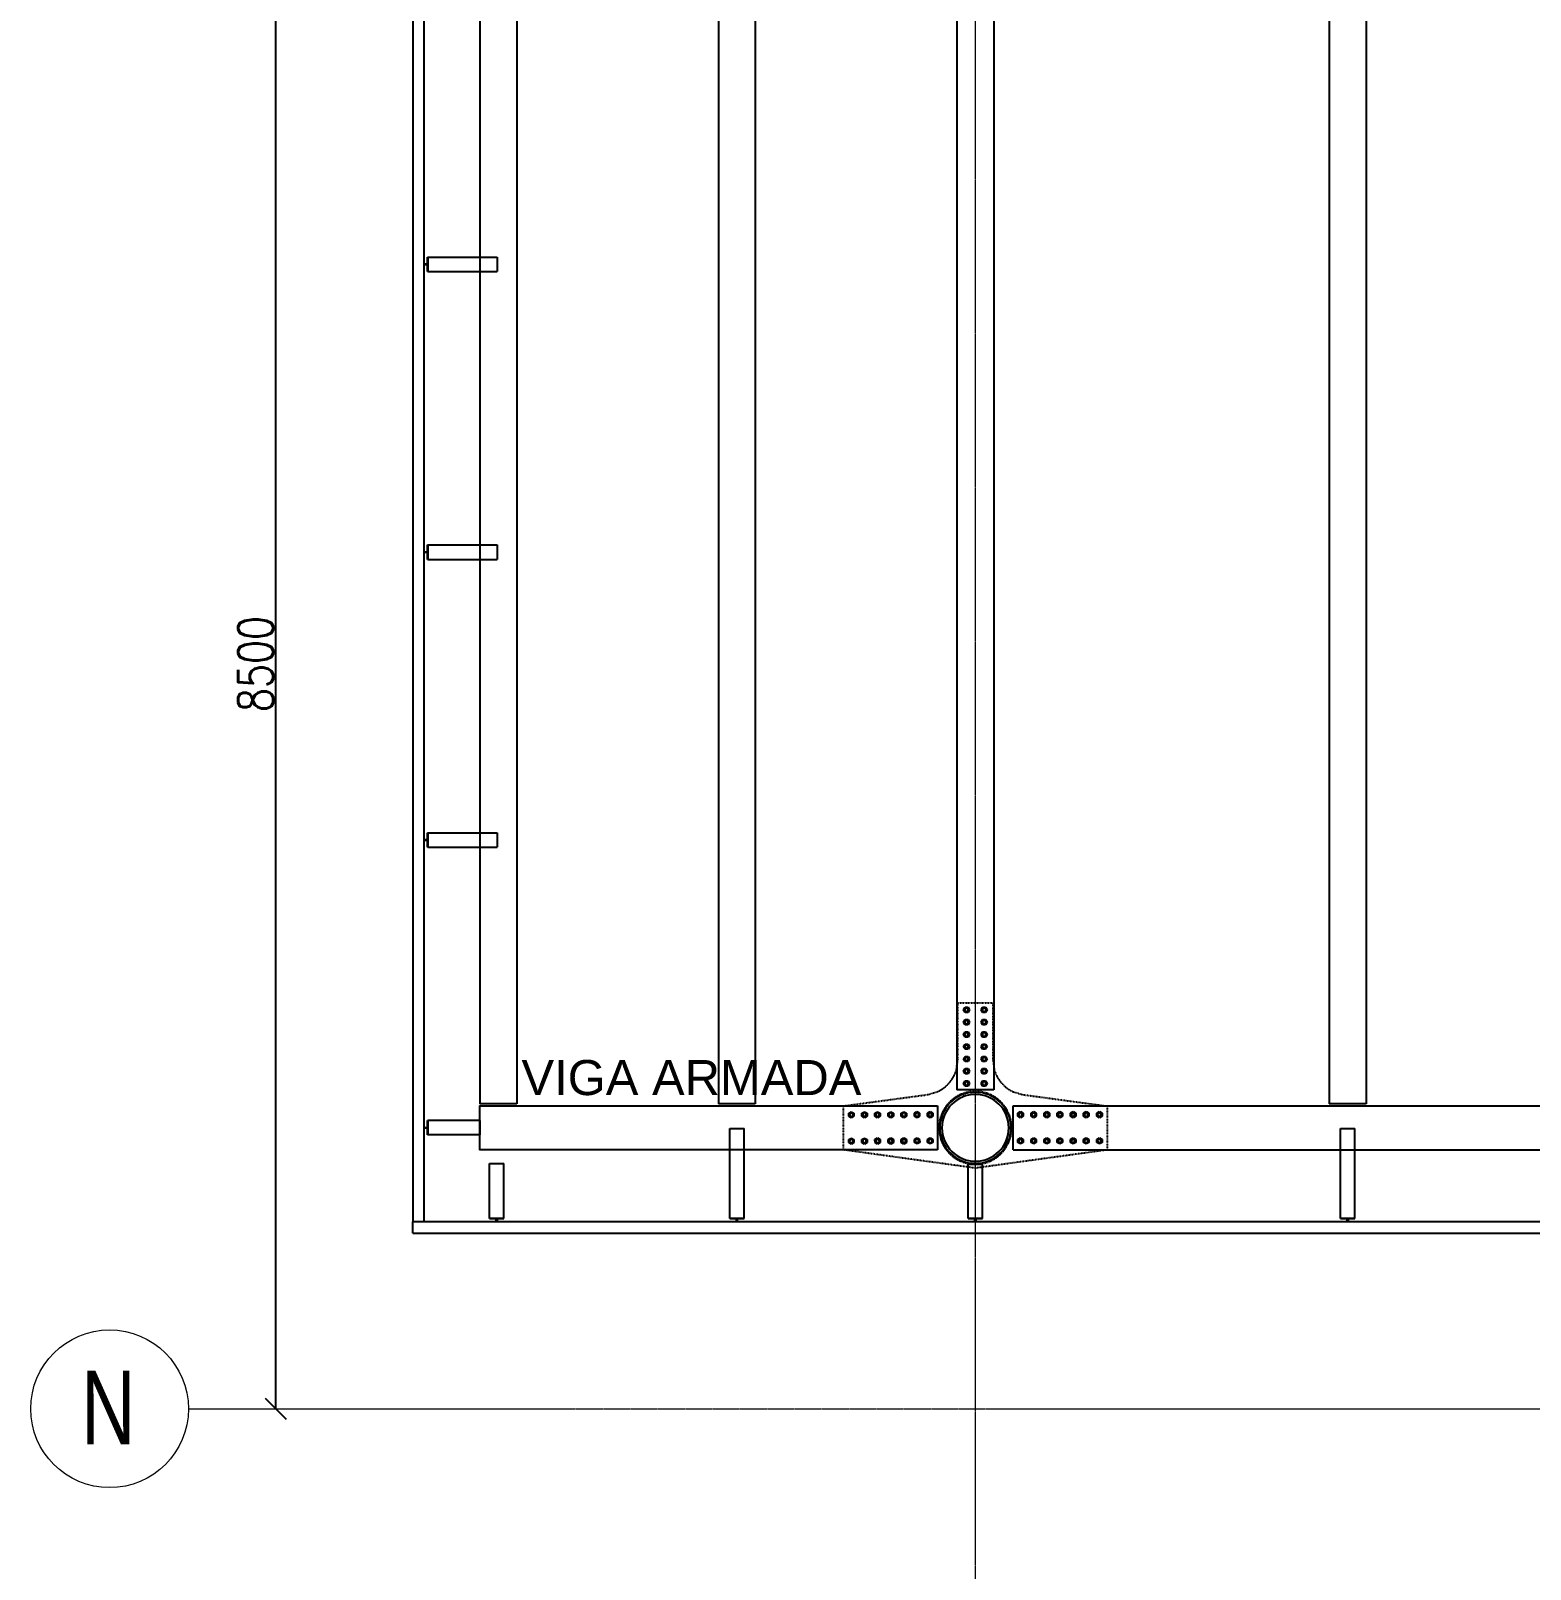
# Model space of a CAD drawing. Header units: millimetres. Extents: x -999 to 93225, y -17477 to 29086.
# Drawn here: x -999 to 7560, y -766 to 8013 of the extents above; entities that cross this region are included whole.
import ezdxf
from ezdxf.enums import TextEntityAlignment as Align

# ---------------------------------------------------------------- set-up
doc = ezdxf.new("R2010")
doc.units = ezdxf.units.MM
doc.header["$LTSCALE"] = 0.4
doc.linetypes.add('DXK_LINE_DOT2', pattern=[3.9198, 1.9599, -1.9599])
doc.linetypes.add('Grid Line', pattern=[3.33375, 1.905, -0.47625, 0.47625, -0.47625])
doc.layers.get('0').update_dxf_attribs({"color": 255})
for name, color, linetype, lineweight in [('0-3', 250, 'Continuous', 5), ('E_COLUMNAS-1', 1, 'Continuous', 25), ('E_COLUMNAS-3', 1, 'Continuous', 35), ('E_EJES', 8, 'Continuous', 9), ('E_EJES-1', 8, 'Grid Line', 9), ('E_TEXTO', 3, 'Continuous', 9), ('E_VIGAS-1', 254, 'Continuous', 25), ('E_VIGAS-2', 8, 'Continuous', 25), ('S-COLS-HDLN-1', 52, 'Continuous', 9)]:
    doc.layers.add(name, color=color, linetype=linetype, lineweight=lineweight)
doc.layers.add('COTAS', color=8, linetype='Continuous')
doc.styles.add('CNI_COTAS', font='romans.shx', dxfattribs={"width": 0.8})
doc.styles.add('Swis721 LtCn BT', font='swisscl.ttf', dxfattribs={"height": 0.42})
doc.styles.add('VERDANA', font='arial.ttf')
doc.dimstyles.new('1.5', dxfattribs={"dimscale": 0, "dimtxt": 200, "dimasz": 120, "dimexe": 4, "dimexo": 4, "dimgap": 15, "dimtad": 1, "dimdec": 0, "dimzin": 4, "dimdsep": 46, "dimtxsty": 'CNI_COTAS', "dimblk": 'OBLIQUE', "dimcen": -0.09, "dimclrd": 256, "dimclrt": 3, "dimadec": 0, "dimazin": 0, "dimtfac": 1, "dimtdec": 0, "dimtmove": 2, "dimatfit": 0, "dimldrblk": 'OBLIQUE', "dimfxl": 0.05, "dimtolj": 1, "dimtzin": 0, "dimarcsym": 0})

# ---------------------------------------------------------------- blocks, each defined once
blk = doc.blocks.new('EST_SFM_VIGA-METALICA-SECCION-C - EST_SFM_VIGA-METALICA-UPN160-1510769-_10_00m_N_E_-NIVEL-3 DOC')
at = {"layer": 'E_VIGAS-1'}
for p, q in [((11.677, 0.0471), (-11.6899, 0.0471)), ((11.677, 0.0471), (11.677, -0.0179)), ((-11.6899, -0.0179), (11.677, -0.0179))]:
    blk.add_line(p, q, dxfattribs=at)
blk = doc.blocks.new('EST_SFM_VIGA-METALICA-SECCION-C - EST_SFM_VIGA-METALICA-UPN160-1509776-_10_00m_N_E_-NIVEL-3 DOC')
at = {"layer": 'E_VIGAS-1'}
for p, q in [((-44.8313, -0.0179), (-44.8313, 0.0471)), ((44.8215, 0.0471), (-44.8313, 0.0471)), ((-44.8313, -0.0179), (44.8215, -0.0179))]:
    blk.add_line(p, q, dxfattribs=at)
blk = doc.blocks.new('DCTIB_CNI_EST_MOD-1A-FAC_0001_rvt-2-_10_00m_N_E_-NIVEL-3 DOC')
at = {"layer": 'E_VIGAS-1'}
for p, q in [((-85.7892, 147.2062), (-85.7892, 147.234)), ((-85.7892, 147.234), (-85.7883, 147.234)), ((-85.7883, 147.152), (-85.7883, 147.234)), ((-85.7883, 147.234), (-85.3907, 147.234)), ((-85.7883, 147.234), (-85.7883, 147.152)), ((-85.3907, 147.234), (-85.3907, 147.152)), ((-85.8082, 147.1955), (-85.7942, 147.1955)), ((-85.7942, 147.1905), (-85.8082, 147.1905)), ((-85.7942, 147.1955), (-85.789, 147.1955)), ((-85.789, 147.1905), (-85.7942, 147.1905)), ((-85.7892, 147.152), (-85.7892, 147.1798)), ((-85.7883, 147.152), (-85.7892, 147.152)), ((-85.7883, 147.152), (-85.3907, 147.152)), ((-85.7892, 145.5638), (-85.7892, 145.5916)), ((-85.7892, 145.5916), (-85.7883, 145.5916)), ((-85.7883, 145.5096), (-85.7883, 145.5916)), ((-85.7883, 145.5916), (-85.3907, 145.5916)), ((-85.7883, 145.5916), (-85.7883, 145.5096)), ((-85.3907, 145.5916), (-85.3907, 145.5096)), ((-85.8082, 145.5531), (-85.7942, 145.5531)), ((-85.7942, 145.5481), (-85.8082, 145.5481)), ((-85.7942, 145.5531), (-85.789, 145.5531)), ((-85.789, 145.5481), (-85.7942, 145.5481)), ((-85.7892, 145.5096), (-85.7892, 145.5374)), ((-85.7883, 145.5096), (-85.7892, 145.5096)), ((-85.7883, 145.5096), (-85.3907, 145.5096)), ((-85.8082, 143.9106), (-85.7942, 143.9106)), ((-85.7942, 143.9056), (-85.8082, 143.9056)), ((-85.7942, 143.9106), (-85.789, 143.9106)), ((-85.789, 143.9056), (-85.7942, 143.9056)), ((-85.7892, 143.9213), (-85.7892, 143.9491)), ((-85.7892, 143.9491), (-85.7883, 143.9491)), ((-85.7892, 143.8671), (-85.7892, 143.8949)), ((-85.7883, 143.8671), (-85.7883, 143.9491)), ((-85.7883, 143.9491), (-85.3907, 143.9491)), ((-85.7883, 143.9491), (-85.7883, 143.8671)), ((-85.3907, 143.9491), (-85.3907, 143.8671)), ((-85.7883, 143.8671), (-85.7892, 143.8671)), ((-85.7883, 143.8671), (-85.3907, 143.8671)), ((-85.8082, 142.2682), (-85.7942, 142.2682)), ((-85.7942, 142.2632), (-85.8082, 142.2632)), ((-85.7942, 142.2682), (-85.789, 142.2682)), ((-85.789, 142.2632), (-85.7942, 142.2632)), ((-85.7892, 142.3067), (-85.7883, 142.3067)), ((-85.7892, 142.2789), (-85.7892, 142.3067)), ((-85.7892, 142.2247), (-85.7892, 142.2525)), ((-85.7883, 142.2247), (-85.7892, 142.2247)), ((-85.7883, 142.2247), (-85.7883, 142.3067)), ((-85.7883, 142.3067), (-85.7883, 142.2247)), ((-85.4906, 142.3067), (-85.7883, 142.3067)), ((-85.4906, 142.2247), (-85.7883, 142.2247)), ((-85.4906, 142.3067), (-85.4906, 142.2247)), ((-84.0644, 142.2608), (-83.9824, 142.2608)), ((-84.0644, 141.7491), (-84.0644, 142.2608)), ((-83.9824, 141.7491), (-83.9824, 142.2608)), ((-80.5779, 142.2608), (-80.4959, 142.2608)), ((-80.5779, 141.7491), (-80.5779, 142.2608)), ((-80.4959, 141.7491), (-80.4959, 142.2608)), ((-85.4349, 142.0626), (-85.3529, 142.0626)), ((-85.4349, 141.7491), (-85.4349, 142.0626)), ((-85.3529, 141.7491), (-85.3529, 142.0626)), ((-82.7029, 142.0584), (-82.6209, 142.0584)), ((-82.7029, 141.7491), (-82.7029, 142.0584)), ((-82.6209, 141.7491), (-82.6209, 142.0584)), ((-85.3529, 141.7491), (-85.4349, 141.7491)), ((-85.4349, 141.7482), (-85.4349, 141.7491)), ((-85.4349, 141.7491), (-85.3529, 141.7491)), ((-85.4071, 141.7482), (-85.4349, 141.7482)), ((-85.3964, 141.7432), (-85.3964, 141.7484)), ((-85.3964, 141.7292), (-85.3964, 141.7432)), ((-85.3914, 141.7483), (-85.3914, 141.7432)), ((-85.3914, 141.7432), (-85.3914, 141.7292)), ((-85.3529, 141.7482), (-85.3807, 141.7482)), ((-85.3529, 141.7491), (-85.3529, 141.7482)), ((-83.9824, 141.7491), (-84.0644, 141.7491)), ((-84.0644, 141.7482), (-84.0644, 141.7491)), ((-84.0644, 141.7491), (-83.9824, 141.7491)), ((-84.0366, 141.7482), (-84.0644, 141.7482)), ((-84.0259, 141.7432), (-84.0259, 141.7484)), ((-84.0259, 141.7292), (-84.0259, 141.7432)), ((-84.0209, 141.7483), (-84.0209, 141.7432)), ((-84.0209, 141.7432), (-84.0209, 141.7292)), ((-83.9824, 141.7482), (-84.0102, 141.7482)), ((-83.9824, 141.7491), (-83.9824, 141.7482)), ((-82.6209, 141.7491), (-82.7029, 141.7491)), ((-82.7029, 141.7482), (-82.7029, 141.7491)), ((-82.7029, 141.7491), (-82.6209, 141.7491)), ((-82.6751, 141.7482), (-82.7029, 141.7482)), ((-82.6644, 141.7432), (-82.6644, 141.7484)), ((-82.6644, 141.7292), (-82.6644, 141.7432)), ((-82.6594, 141.7483), (-82.6594, 141.7432)), ((-82.6594, 141.7432), (-82.6594, 141.7292)), ((-82.6209, 141.7482), (-82.6487, 141.7482)), ((-82.6209, 141.7491), (-82.6209, 141.7482)), ((-80.4959, 141.7491), (-80.5779, 141.7491)), ((-80.5779, 141.7482), (-80.5779, 141.7491)), ((-80.5779, 141.7491), (-80.4959, 141.7491)), ((-80.5501, 141.7482), (-80.5779, 141.7482)), ((-80.5394, 141.7432), (-80.5394, 141.7484)), ((-80.5394, 141.7292), (-80.5394, 141.7432)), ((-80.5344, 141.7483), (-80.5344, 141.7432)), ((-80.5344, 141.7432), (-80.5344, 141.7292)), ((-80.4959, 141.7482), (-80.5237, 141.7482)), ((-80.4959, 141.7491), (-80.4959, 141.7482))]:
    blk.add_line(p, q, dxfattribs=at)
for points, knots in [([(-85.7892, 147.2062), (-85.7892, 147.2053), (-85.7892, 147.2036), (-85.7895, 147.2012), (-85.7899, 147.1991), (-85.7907, 147.1972), (-85.7921, 147.1958), (-85.7935, 147.1955), (-85.7942, 147.1955)], [0, 0, 0, 0, 0.142857, 0.285714, 0.428571, 0.571429, 0.785714, 1, 1, 1, 1]), ([(-85.7942, 147.1955), (-85.7932, 147.1955), (-85.7919, 147.1959), (-85.7906, 147.1975), (-85.79, 147.199), (-85.7896, 147.2004), (-85.7895, 147.2016), (-85.7892, 147.2033), (-85.7892, 147.2049), (-85.7892, 147.2062)], [0, 0, 0, 0, 0.285714, 0.428571, 0.571429, 0.678571, 0.732143, 0.785714, 1, 1, 1, 1]), ([(-85.7892, 147.1798), (-85.7892, 147.1806), (-85.7892, 147.1823), (-85.7895, 147.1847), (-85.7899, 147.1868), (-85.7907, 147.1888), (-85.7921, 147.1902), (-85.7935, 147.1905), (-85.7942, 147.1905)], [0, 0, 0, 0, 0.142857, 0.285714, 0.428571, 0.571429, 0.785714, 1, 1, 1, 1]), ([(-85.7942, 147.1905), (-85.7932, 147.1905), (-85.7919, 147.1901), (-85.7906, 147.1885), (-85.79, 147.187), (-85.7896, 147.1855), (-85.7895, 147.1844), (-85.7892, 147.1827), (-85.7892, 147.1811), (-85.7892, 147.1798)], [0, 0, 0, 0, 0.285714, 0.428571, 0.571429, 0.678571, 0.732143, 0.785714, 1, 1, 1, 1]), ([(-85.7942, 145.5531), (-85.7932, 145.5531), (-85.7919, 145.5535), (-85.7906, 145.555), (-85.79, 145.5566), (-85.7896, 145.558), (-85.7895, 145.5591), (-85.7892, 145.5609), (-85.7892, 145.5625), (-85.7892, 145.5638)], [0, 0, 0, 0, 0.285714, 0.428571, 0.571429, 0.678571, 0.732143, 0.785714, 1, 1, 1, 1]), ([(-85.7892, 145.5634), (-85.7892, 145.5627), (-85.7892, 145.5611), (-85.7895, 145.5588), (-85.7899, 145.5567), (-85.7907, 145.5548), (-85.7921, 145.5534), (-85.7935, 145.5531), (-85.7942, 145.5531)], [0.0205756, 0.0205756, 0.0205756, 0.0205756, 0.1428571, 0.2857143, 0.4285714, 0.5714286, 0.7857143, 1, 1, 1, 1]), ([(-85.7892, 145.5374), (-85.7892, 145.5382), (-85.7892, 145.5399), (-85.7895, 145.5423), (-85.7899, 145.5444), (-85.7907, 145.5464), (-85.7921, 145.5478), (-85.7935, 145.5481), (-85.7942, 145.5481)], [0, 0, 0, 0, 0.142857, 0.285714, 0.428571, 0.571429, 0.785714, 1, 1, 1, 1]), ([(-85.7942, 145.5481), (-85.7932, 145.5481), (-85.7919, 145.5477), (-85.7906, 145.5461), (-85.79, 145.5446), (-85.7896, 145.5431), (-85.7895, 145.542), (-85.7892, 145.5402), (-85.7892, 145.5386), (-85.7892, 145.5374)], [0, 0, 0, 0, 0.285714, 0.428571, 0.571429, 0.678571, 0.732143, 0.785714, 1, 1, 1, 1]), ([(-85.7892, 143.9213), (-85.7892, 143.9205), (-85.7892, 143.9188), (-85.7895, 143.9164), (-85.7899, 143.9143), (-85.7907, 143.9123), (-85.7921, 143.9109), (-85.7935, 143.9106), (-85.7942, 143.9106)], [0, 0, 0, 0, 0.142857, 0.285714, 0.428571, 0.571429, 0.785714, 1, 1, 1, 1]), ([(-85.7942, 143.9106), (-85.7932, 143.9106), (-85.7919, 143.911), (-85.7906, 143.9126), (-85.79, 143.9141), (-85.7896, 143.9156), (-85.7895, 143.9167), (-85.7892, 143.9185), (-85.7892, 143.9201), (-85.7892, 143.9213)], [0, 0, 0, 0, 0.285714, 0.428571, 0.571429, 0.678571, 0.732143, 0.785714, 1, 1, 1, 1]), ([(-85.7892, 143.8949), (-85.7892, 143.8958), (-85.7892, 143.8975), (-85.7895, 143.8999), (-85.7899, 143.902), (-85.7907, 143.9039), (-85.7921, 143.9053), (-85.7935, 143.9056), (-85.7942, 143.9056)], [0, 0, 0, 0, 0.142857, 0.285714, 0.428571, 0.571429, 0.785714, 1, 1, 1, 1]), ([(-85.7942, 143.9056), (-85.7932, 143.9056), (-85.7919, 143.9052), (-85.7906, 143.9037), (-85.79, 143.9021), (-85.7896, 143.9007), (-85.7895, 143.8996), (-85.7892, 143.8978), (-85.7892, 143.8962), (-85.7892, 143.8949)], [0, 0, 0, 0, 0.285714, 0.428571, 0.571429, 0.678571, 0.732143, 0.785714, 1, 1, 1, 1]), ([(-85.7942, 142.2682), (-85.7932, 142.2682), (-85.7919, 142.2686), (-85.7906, 142.2702), (-85.79, 142.2717), (-85.7896, 142.2732), (-85.7895, 142.2743), (-85.7892, 142.276), (-85.7892, 142.2776), (-85.7892, 142.2789)], [0, 0, 0, 0, 0.285714, 0.428571, 0.571429, 0.678571, 0.732143, 0.785714, 1, 1, 1, 1]), ([(-85.7892, 142.2789), (-85.7892, 142.2781), (-85.7892, 142.2764), (-85.7895, 142.274), (-85.7899, 142.2719), (-85.7907, 142.2699), (-85.7921, 142.2685), (-85.7935, 142.2682), (-85.7942, 142.2682)], [0, 0, 0, 0, 0.142857, 0.285714, 0.428571, 0.571429, 0.785714, 1, 1, 1, 1]), ([(-85.7942, 142.2632), (-85.7932, 142.2632), (-85.7919, 142.2628), (-85.7906, 142.2612), (-85.79, 142.2597), (-85.7896, 142.2583), (-85.7895, 142.2571), (-85.7892, 142.2554), (-85.7892, 142.2538), (-85.7892, 142.2525)], [0, 0, 0, 0, 0.285714, 0.428571, 0.571429, 0.678571, 0.732143, 0.785714, 1, 1, 1, 1]), ([(-85.7892, 142.2525), (-85.7892, 142.2534), (-85.7892, 142.2551), (-85.7895, 142.2575), (-85.7899, 142.2596), (-85.7907, 142.2615), (-85.7921, 142.2629), (-85.7935, 142.2632), (-85.7942, 142.2632)], [0, 0, 0, 0, 0.142857, 0.285714, 0.428571, 0.571429, 0.785714, 1, 1, 1, 1]), ([(-85.4071, 141.7482), (-85.4063, 141.7482), (-85.4046, 141.7481), (-85.4022, 141.7479), (-85.4001, 141.7475), (-85.3981, 141.7467), (-85.3967, 141.7453), (-85.3964, 141.7439), (-85.3964, 141.7432)], [0, 0, 0, 0, 0.142857, 0.285714, 0.428571, 0.571429, 0.785714, 1, 1, 1, 1]), ([(-85.3964, 141.7432), (-85.3964, 141.7442), (-85.3968, 141.7455), (-85.3984, 141.7468), (-85.3999, 141.7474), (-85.4014, 141.7477), (-85.4025, 141.7479), (-85.4042, 141.7481), (-85.4058, 141.7482), (-85.4071, 141.7482)], [0, 0, 0, 0, 0.285714, 0.428571, 0.571429, 0.678571, 0.732143, 0.785714, 1, 1, 1, 1]), ([(-85.3807, 141.7482), (-85.3816, 141.7482), (-85.3833, 141.7481), (-85.3857, 141.7479), (-85.3878, 141.7475), (-85.3897, 141.7467), (-85.3911, 141.7453), (-85.3914, 141.7439), (-85.3914, 141.7432)], [0, 0, 0, 0, 0.142857, 0.285714, 0.428571, 0.571429, 0.785714, 1, 1, 1, 1]), ([(-85.3914, 141.7432), (-85.3914, 141.7442), (-85.391, 141.7455), (-85.3894, 141.7468), (-85.3879, 141.7474), (-85.3865, 141.7477), (-85.3853, 141.7479), (-85.3836, 141.7481), (-85.382, 141.7482), (-85.3807, 141.7482)], [0, 0, 0, 0, 0.285714, 0.428571, 0.571429, 0.678571, 0.732143, 0.785714, 1, 1, 1, 1]), ([(-84.0366, 141.7482), (-84.0358, 141.7482), (-84.0341, 141.7481), (-84.0317, 141.7479), (-84.0296, 141.7475), (-84.0276, 141.7467), (-84.0262, 141.7453), (-84.0259, 141.7439), (-84.0259, 141.7432)], [0, 0, 0, 0, 0.142857, 0.285714, 0.428571, 0.571429, 0.785714, 1, 1, 1, 1]), ([(-84.0259, 141.7432), (-84.0259, 141.7442), (-84.0263, 141.7455), (-84.0279, 141.7468), (-84.0294, 141.7474), (-84.0309, 141.7477), (-84.032, 141.7479), (-84.0337, 141.7481), (-84.0353, 141.7482), (-84.0366, 141.7482)], [0, 0, 0, 0, 0.285714, 0.428571, 0.571429, 0.678571, 0.732143, 0.785714, 1, 1, 1, 1]), ([(-84.0102, 141.7482), (-84.0111, 141.7482), (-84.0128, 141.7481), (-84.0152, 141.7479), (-84.0173, 141.7475), (-84.0192, 141.7467), (-84.0206, 141.7453), (-84.0209, 141.7439), (-84.0209, 141.7432)], [0, 0, 0, 0, 0.142857, 0.285714, 0.428571, 0.571429, 0.785714, 1, 1, 1, 1]), ([(-84.0209, 141.7432), (-84.0209, 141.7442), (-84.0205, 141.7455), (-84.0189, 141.7468), (-84.0174, 141.7474), (-84.016, 141.7477), (-84.0148, 141.7479), (-84.0131, 141.7481), (-84.0115, 141.7482), (-84.0102, 141.7482)], [0, 0, 0, 0, 0.285714, 0.428571, 0.571429, 0.678571, 0.732143, 0.785714, 1, 1, 1, 1]), ([(-82.6751, 141.7482), (-82.6742, 141.7482), (-82.6725, 141.7481), (-82.6701, 141.7479), (-82.668, 141.7475), (-82.6661, 141.7467), (-82.6647, 141.7453), (-82.6644, 141.7439), (-82.6644, 141.7432)], [0, 0, 0, 0, 0.142857, 0.285714, 0.428571, 0.571429, 0.785714, 1, 1, 1, 1]), ([(-82.6644, 141.7432), (-82.6644, 141.7442), (-82.6648, 141.7455), (-82.6663, 141.7468), (-82.6679, 141.7474), (-82.6693, 141.7477), (-82.6704, 141.7479), (-82.6722, 141.7481), (-82.6738, 141.7482), (-82.6751, 141.7482)], [0, 0, 0, 0, 0.285714, 0.428571, 0.571429, 0.678571, 0.732143, 0.785714, 1, 1, 1, 1]), ([(-82.6487, 141.7482), (-82.6495, 141.7482), (-82.6512, 141.7481), (-82.6536, 141.7479), (-82.6557, 141.7475), (-82.6577, 141.7467), (-82.6591, 141.7453), (-82.6594, 141.7439), (-82.6594, 141.7432)], [0, 0, 0, 0, 0.142857, 0.285714, 0.428571, 0.571429, 0.785714, 1, 1, 1, 1]), ([(-82.6594, 141.7432), (-82.6594, 141.7442), (-82.659, 141.7455), (-82.6574, 141.7468), (-82.6559, 141.7474), (-82.6544, 141.7477), (-82.6533, 141.7479), (-82.6515, 141.7481), (-82.6499, 141.7482), (-82.6487, 141.7482)], [0, 0, 0, 0, 0.285714, 0.428571, 0.571429, 0.678571, 0.732143, 0.785714, 1, 1, 1, 1]), ([(-80.5501, 141.7482), (-80.5492, 141.7482), (-80.5475, 141.7481), (-80.5451, 141.7479), (-80.543, 141.7475), (-80.5411, 141.7467), (-80.5397, 141.7453), (-80.5394, 141.7439), (-80.5394, 141.7432)], [0, 0, 0, 0, 0.142857, 0.285714, 0.428571, 0.571429, 0.785714, 1, 1, 1, 1]), ([(-80.5394, 141.7432), (-80.5394, 141.7442), (-80.5398, 141.7455), (-80.5413, 141.7468), (-80.5429, 141.7474), (-80.5443, 141.7477), (-80.5454, 141.7479), (-80.5472, 141.7481), (-80.5488, 141.7482), (-80.5501, 141.7482)], [0, 0, 0, 0, 0.285714, 0.428571, 0.571429, 0.678571, 0.732143, 0.785714, 1, 1, 1, 1]), ([(-80.5237, 141.7482), (-80.5245, 141.7482), (-80.5262, 141.7481), (-80.5286, 141.7479), (-80.5307, 141.7475), (-80.5327, 141.7467), (-80.5341, 141.7453), (-80.5344, 141.7439), (-80.5344, 141.7432)], [0, 0, 0, 0, 0.142857, 0.285714, 0.428571, 0.571429, 0.785714, 1, 1, 1, 1]), ([(-80.5344, 141.7432), (-80.5344, 141.7442), (-80.534, 141.7455), (-80.5324, 141.7468), (-80.5309, 141.7474), (-80.5294, 141.7477), (-80.5283, 141.7479), (-80.5265, 141.7481), (-80.5249, 141.7482), (-80.5237, 141.7482)], [0, 0, 0, 0, 0.285714, 0.428571, 0.571429, 0.678571, 0.732143, 0.785714, 1, 1, 1, 1])]:
    blk.add_open_spline(points, degree=3, knots=knots, dxfattribs=at)
at = {"layer": 'E_VIGAS-1', "rotation": 269.9999999999999}
blk.add_blockref('EST_SFM_VIGA-METALICA-SECCION-C - EST_SFM_VIGA-METALICA-UPN160-1510769-_10_00m_N_E_-NIVEL-3 DOC', (-85.8554, 153.4061), dxfattribs=at)
at = {"layer": 'E_VIGAS-1'}
blk.add_blockref('EST_SFM_VIGA-METALICA-SECCION-C - EST_SFM_VIGA-METALICA-UPN160-1509776-_10_00m_N_E_-NIVEL-3 DOC', (-41.042, 141.682), dxfattribs=at)
blk = doc.blocks.new('EST_SFM_VIGA-METALICA-SECCION-H - EST_SFM_VIGA-METALICA_ARMADA250x830x25x10-2649218-_10_00m_N_E_-NIVEL-3 DOC')
at = {"layer": 'E_VIGAS-2'}
for p, q in [((-4.0341, -0.125), (-4.0341, 0.125)), ((-4.0341, 0.125), (4.0341, 0.125)), ((4.0341, 0.125), (4.0341, -0.125)), ((-4.0341, -0.125), (4.0341, -0.125))]:
    blk.add_line(p, q, dxfattribs=at)
blk = doc.blocks.new('EST_SCM_COLUMNA-METALICA-SECCION-CIRCULAR - EST_SCM_COLUMNA-TUBULAR-CIRCULAR_PTEØ_16__e_12_7mm-V50-_10_00m_N_E_-NIVEL-3 DOC')
at = {"layer": 'S-COLS-HDLN-1'}
h = blk.add_hatch(dxfattribs=at)
h.set_pattern_fill('FP_20', color=256, style=0, pattern_type=2)
h.set_pattern_definition([(45, (-142.266, -82.662), (-0.15909903, 0.15909903), [])])
h.paths.add_polyline_path([(-0.2032, 0), (-0.1973, -0.0486), (-0.1799, -0.0944), (-0.1521, -0.1347), (-0.1154, -0.1672), (-0.0721, -0.19), (-0.02, -0.2017), (0.0245, -0.2017), (0.0721, -0.19), (0.1154, -0.1672), (0.1521, -0.1347), (0.1822, -0.0885), (0.1977, -0.0456), (0.2025, 0.0061), (0.1973, 0.0486), (0.1799, 0.0944), (0.1521, 0.1347), (0.1154, 0.1672), (0.0676, 0.1911), (0.02, 0.2017), (-0.0245, 0.2017), (-0.0721, 0.19), (-0.1154, 0.1672), (-0.1521, 0.1347), (-0.1822, 0.0885), (-0.1977, 0.0456), (-0.2032, 0.0002)])
h.paths.add_polyline_path([(-0.1905, 0), (-0.1838, 0.0486), (-0.1646, 0.0944), (-0.1426, 0.1263), (-0.1082, 0.1568), (-0.0676, 0.1781), (-0.02, 0.1891), (0.0245, 0.1887), (0.0721, 0.1758), (0.1082, 0.1568), (0.1426, 0.1263), (0.1687, 0.0885), (0.185, 0.0456), (0.1898, -0.0061), (0.185, -0.0456), (0.1687, -0.0885), (0.1426, -0.1263), (0.1082, -0.1568), (0.0676, -0.1781), (0.02, -0.1891), (-0.0245, -0.1887), (-0.0676, -0.1781), (-0.1082, -0.1568), (-0.1434, -0.1252), (-0.1687, -0.0885), (-0.185, -0.0456)])
at = {"layer": 'E_COLUMNAS-1'}
for radius, start, end in [(0.2032, 360, 180), (0.1905, 0, 180), (0.2032, 180, 360), (0.1905, 180, 0)]:
    blk.add_arc((0, 0), radius, start, end, dxfattribs=at)
blk = doc.blocks.new('Grid - CNI_NOMBRE EJES-372759-_10_00m_N_E_-NIVEL-3 DOC')
at = {"layer": 'E_EJES'}
blk.add_circle((0, 0), 0.003, dxfattribs=at)
blk = doc.blocks.new('Bolt-72574620-3436 - 1471')
at = {"color": 253, "linetype": 'Continuous'}
for p, q in [((12656, 8456.1), (12664.7, 8471.1)), ((12664.7, 8441.1), (12656, 8456.1)), ((12664.7, 8471.1), (12682, 8471.1)), ((12682, 8441.1), (12664.7, 8441.1)), ((12682, 8471.1), (12690.7, 8456.1)), ((12690.7, 8456.1), (12682, 8441.1)), ((12756, 8456.1), (12764.7, 8471.1)), ((12764.7, 8441.1), (12756, 8456.1)), ((12764.7, 8471.1), (12782, 8471.1)), ((12782, 8441.1), (12764.7, 8441.1)), ((12782, 8471.1), (12790.7, 8456.1)), ((12790.7, 8456.1), (12782, 8441.1)), ((12656, 8386.1), (12664.7, 8401.1)), ((12664.7, 8371.1), (12656, 8386.1)), ((12664.7, 8401.1), (12682, 8401.1)), ((12682, 8371.1), (12664.7, 8371.1)), ((12682, 8401.1), (12690.7, 8386.1)), ((12690.7, 8386.1), (12682, 8371.1)), ((12756, 8386.1), (12764.7, 8401.1)), ((12764.7, 8371.1), (12756, 8386.1)), ((12764.7, 8401.1), (12782, 8401.1)), ((12782, 8371.1), (12764.7, 8371.1)), ((12782, 8401.1), (12790.7, 8386.1)), ((12790.7, 8386.1), (12782, 8371.1)), ((12656, 8316.1), (12664.7, 8331.1)), ((12664.7, 8301.1), (12656, 8316.1)), ((12656, 8246.1), (12664.7, 8261.1)), ((12664.7, 8331.1), (12682, 8331.1)), ((12682, 8301.1), (12664.7, 8301.1)), ((12664.7, 8261.1), (12682, 8261.1)), ((12682, 8331.1), (12690.7, 8316.1)), ((12690.7, 8316.1), (12682, 8301.1)), ((12682, 8261.1), (12690.7, 8246.1)), ((12756, 8316.1), (12764.7, 8331.1)), ((12764.7, 8301.1), (12756, 8316.1)), ((12756, 8246.1), (12764.7, 8261.1)), ((12764.7, 8331.1), (12782, 8331.1)), ((12782, 8301.1), (12764.7, 8301.1)), ((12764.7, 8261.1), (12782, 8261.1)), ((12782, 8331.1), (12790.7, 8316.1)), ((12790.7, 8316.1), (12782, 8301.1)), ((12782, 8261.1), (12790.7, 8246.1)), ((12664.7, 8231.1), (12656, 8246.1)), ((12656, 8176.1), (12664.7, 8191.1)), ((12664.7, 8161.1), (12656, 8176.1)), ((12682, 8231.1), (12664.7, 8231.1)), ((12664.7, 8191.1), (12682, 8191.1)), ((12690.7, 8246.1), (12682, 8231.1)), ((12682, 8191.1), (12690.7, 8176.1)), ((12690.7, 8176.1), (12682, 8161.1)), ((12764.7, 8231.1), (12756, 8246.1)), ((12756, 8176.1), (12764.7, 8191.1)), ((12764.7, 8161.1), (12756, 8176.1)), ((12782, 8231.1), (12764.7, 8231.1)), ((12764.7, 8191.1), (12782, 8191.1)), ((12790.7, 8246.1), (12782, 8231.1)), ((12782, 8191.1), (12790.7, 8176.1)), ((12790.7, 8176.1), (12782, 8161.1)), ((12656, 8106.1), (12664.7, 8121.1)), ((12664.7, 8091.1), (12656, 8106.1)), ((12682, 8161.1), (12664.7, 8161.1)), ((12664.7, 8121.1), (12682, 8121.1)), ((12682, 8091.1), (12664.7, 8091.1)), ((12682, 8121.1), (12690.7, 8106.1)), ((12690.7, 8106.1), (12682, 8091.1)), ((12756, 8106.1), (12764.7, 8121.1)), ((12764.7, 8091.1), (12756, 8106.1)), ((12782, 8161.1), (12764.7, 8161.1)), ((12764.7, 8121.1), (12782, 8121.1)), ((12782, 8091.1), (12764.7, 8091.1)), ((12782, 8121.1), (12790.7, 8106.1)), ((12790.7, 8106.1), (12782, 8091.1)), ((12656, 8036.1), (12664.7, 8051.1)), ((12664.7, 8021.1), (12656, 8036.1)), ((12664.7, 8051.1), (12682, 8051.1)), ((12682, 8021.1), (12664.7, 8021.1)), ((12682, 8051.1), (12690.7, 8036.1)), ((12690.7, 8036.1), (12682, 8021.1)), ((12756, 8036.1), (12764.7, 8051.1)), ((12764.7, 8021.1), (12756, 8036.1)), ((12764.7, 8051.1), (12782, 8051.1)), ((12782, 8021.1), (12764.7, 8021.1)), ((12782, 8051.1), (12790.7, 8036.1)), ((12790.7, 8036.1), (12782, 8021.1))]:
    blk.add_line(p, q, dxfattribs=at)
for centre, radius, start, end in [((12673.3, 8456.1), 11.5, 108, 288), ((12673.3, 8456.1), 10, 0, 180), ((12673.3, 8456.1), 10, 180, 0), ((12673.3, 8456.1), 11.5, 288, 108), ((12773.3, 8456.1), 11.5, 108, 288), ((12773.3, 8456.1), 10, 0, 180), ((12773.3, 8456.1), 10, 180, 0), ((12773.3, 8456.1), 11.5, 288, 108), ((12673.3, 8386.1), 11.5, 108, 288), ((12673.3, 8386.1), 10, 0, 180), ((12673.3, 8386.1), 10, 180, 0), ((12673.3, 8386.1), 11.5, 288, 108), ((12773.3, 8386.1), 11.5, 108, 288), ((12773.3, 8386.1), 10, 0, 180), ((12773.3, 8386.1), 10, 180, 0), ((12773.3, 8386.1), 11.5, 288, 108), ((12673.3, 8316.1), 11.5, 108, 288), ((12673.3, 8246.1), 11.5, 108, 288), ((12673.3, 8316.1), 10, 0, 180), ((12673.3, 8316.1), 10, 180, 0), ((12673.3, 8246.1), 10, 0, 180), ((12673.3, 8316.1), 11.5, 288, 108), ((12673.3, 8246.1), 11.5, 288, 108), ((12773.3, 8316.1), 11.5, 108, 288), ((12773.3, 8246.1), 11.5, 108, 288), ((12773.3, 8316.1), 10, 0, 180), ((12773.3, 8316.1), 10, 180, 0), ((12773.3, 8246.1), 10, 0, 180), ((12773.3, 8316.1), 11.5, 288, 108), ((12773.3, 8246.1), 11.5, 288, 108), ((12673.3, 8176.1), 11.5, 108, 288), ((12673.3, 8246.1), 10, 180, 0), ((12673.3, 8176.1), 10, 0, 180), ((12673.3, 8176.1), 10, 180, 0), ((12673.3, 8176.1), 11.5, 288, 108), ((12773.3, 8176.1), 11.5, 108, 288), ((12773.3, 8246.1), 10, 180, 0), ((12773.3, 8176.1), 10, 0, 180), ((12773.3, 8176.1), 10, 180, 0), ((12773.3, 8176.1), 11.5, 288, 108), ((12673.3, 8106.1), 11.5, 108, 288), ((12673.3, 8106.1), 10, 0, 180), ((12673.3, 8106.1), 10, 180, 0), ((12673.3, 8106.1), 11.5, 288, 108), ((12773.3, 8106.1), 11.5, 108, 288), ((12773.3, 8106.1), 10, 0, 180), ((12773.3, 8106.1), 10, 180, 0), ((12773.3, 8106.1), 11.5, 288, 108), ((12673.3, 8036.1), 11.5, 108, 288), ((12673.3, 8036.1), 10, 0, 180), ((12673.3, 8036.1), 10, 180, 0), ((12673.3, 8036.1), 11.5, 288, 108), ((12773.3, 8036.1), 11.5, 108, 288), ((12773.3, 8036.1), 10, 0, 180), ((12773.3, 8036.1), 10, 180, 0), ((12773.3, 8036.1), 11.5, 288, 108)]:
    blk.add_arc(centre, radius, start, end, dxfattribs=at)
blk = doc.blocks.new('Bolt-72574620-1848 - 1471')
at = {"color": 253, "linetype": 'Continuous'}
for p, q in [((12000.3, 7866.3), (12015.3, 7875)), ((12000.4, 7849), (12000.3, 7866.3)), ((12015.4, 7840.3), (12000.4, 7849)), ((12015.3, 7875), (12030.3, 7866.3)), ((12030.4, 7849), (12015.4, 7840.3)), ((12030.3, 7866.3), (12030.4, 7849)), ((12075.3, 7866.4), (12090.3, 7875.1)), ((12075.4, 7849.1), (12075.3, 7866.4)), ((12090.4, 7840.4), (12075.4, 7849.1)), ((12090.3, 7875.1), (12105.3, 7866.4)), ((12105.4, 7849.1), (12090.4, 7840.4)), ((12105.3, 7866.4), (12105.4, 7849.1)), ((12150.3, 7866.5), (12165.3, 7875.2)), ((12150.4, 7849.2), (12150.3, 7866.5)), ((12165.4, 7840.5), (12150.4, 7849.2)), ((12165.3, 7875.2), (12180.3, 7866.5)), ((12180.4, 7849.2), (12165.4, 7840.5)), ((12180.3, 7866.5), (12180.4, 7849.2)), ((12225.3, 7866.6), (12240.3, 7875.3)), ((12225.4, 7849.3), (12225.3, 7866.6)), ((12240.4, 7840.7), (12225.4, 7849.3)), ((12240.3, 7875.3), (12255.3, 7866.7)), ((12255.4, 7849.3), (12240.4, 7840.7)), ((12255.3, 7866.7), (12255.4, 7849.3)), ((12300.3, 7866.7), (12315.3, 7875.4)), ((12300.4, 7849.4), (12300.3, 7866.7)), ((12315.4, 7840.8), (12300.4, 7849.4)), ((12315.3, 7875.4), (12330.3, 7866.8)), ((12330.4, 7849.4), (12315.4, 7840.8)), ((12330.3, 7866.8), (12330.4, 7849.4)), ((12375.3, 7866.8), (12390.3, 7875.5)), ((12375.4, 7849.5), (12375.3, 7866.8)), ((12390.4, 7840.9), (12375.4, 7849.5)), ((12390.3, 7875.5), (12405.3, 7866.9)), ((12405.4, 7849.5), (12390.4, 7840.9)), ((12405.3, 7866.9), (12405.4, 7849.5)), ((12450.3, 7866.9), (12465.3, 7875.6)), ((12450.4, 7849.6), (12450.3, 7866.9)), ((12465.4, 7841), (12450.4, 7849.6)), ((12465.3, 7875.6), (12480.3, 7867)), ((12480.4, 7849.7), (12465.4, 7841)), ((12480.3, 7867), (12480.4, 7849.7)), ((12375.5, 7716.8), (12390.5, 7725.5)), ((12390.5, 7725.5), (12405.5, 7716.9)), ((12450.5, 7716.9), (12465.5, 7725.6)), ((12465.5, 7725.6), (12480.5, 7717)), ((12000.5, 7716.3), (12015.5, 7725)), ((12000.6, 7699), (12000.5, 7716.3)), ((12015.6, 7690.3), (12000.6, 7699)), ((12015.5, 7725), (12030.5, 7716.3)), ((12030.6, 7699), (12015.6, 7690.3)), ((12030.5, 7716.3), (12030.6, 7699)), ((12075.5, 7716.4), (12090.5, 7725.1)), ((12075.6, 7699.1), (12075.5, 7716.4)), ((12090.6, 7690.4), (12075.6, 7699.1)), ((12090.5, 7725.1), (12105.5, 7716.4)), ((12105.6, 7699.1), (12090.6, 7690.4)), ((12105.5, 7716.4), (12105.6, 7699.1)), ((12150.5, 7716.5), (12165.5, 7725.2)), ((12150.6, 7699.2), (12150.5, 7716.5)), ((12165.6, 7690.5), (12150.6, 7699.2)), ((12165.5, 7725.2), (12180.5, 7716.5)), ((12180.6, 7699.2), (12165.6, 7690.5)), ((12180.5, 7716.5), (12180.6, 7699.2)), ((12225.5, 7716.6), (12240.5, 7725.3)), ((12225.6, 7699.3), (12225.5, 7716.6)), ((12240.6, 7690.7), (12225.6, 7699.3)), ((12240.5, 7725.3), (12255.5, 7716.7)), ((12255.6, 7699.3), (12240.6, 7690.7)), ((12255.5, 7716.7), (12255.6, 7699.3)), ((12300.5, 7716.7), (12315.5, 7725.4)), ((12300.6, 7699.4), (12300.5, 7716.7)), ((12315.6, 7690.8), (12300.6, 7699.4)), ((12315.5, 7725.4), (12330.5, 7716.8)), ((12330.6, 7699.4), (12315.6, 7690.8)), ((12330.5, 7716.8), (12330.6, 7699.4)), ((12375.6, 7699.5), (12375.5, 7716.8)), ((12390.6, 7690.9), (12375.6, 7699.5)), ((12405.6, 7699.5), (12390.6, 7690.9)), ((12405.5, 7716.9), (12405.6, 7699.5)), ((12450.6, 7699.6), (12450.5, 7716.9)), ((12465.6, 7691), (12450.6, 7699.6)), ((12480.6, 7699.7), (12465.6, 7691)), ((12480.5, 7717), (12480.6, 7699.7))]:
    blk.add_line(p, q, dxfattribs=at)
for centre, radius, start, end in [((12015.3, 7857.6), 11.5, 18.08248, 198.08248), ((12015.3, 7857.6), 11.5, 198.08248, 18.08248), ((12015.3, 7857.6), 10, 90.08248, 270.08248), ((12015.3, 7857.6), 10, 270.08248, 90.08248), ((12090.3, 7857.8), 11.5, 18.08248, 198.08248), ((12090.3, 7857.8), 11.5, 198.08248, 18.08248), ((12090.3, 7857.8), 10, 90.08248, 270.08248), ((12090.3, 7857.8), 10, 270.08248, 90.08248), ((12165.3, 7857.9), 11.5, 18.08248, 198.08248), ((12165.3, 7857.9), 11.5, 198.08248, 18.08248), ((12165.3, 7857.9), 10, 90.08248, 270.08248), ((12165.3, 7857.9), 10, 270.08248, 90.08248), ((12240.3, 7858), 11.5, 18.08248, 198.08248), ((12240.3, 7858), 11.5, 198.08248, 18.08248), ((12240.3, 7858), 10, 90.08248, 270.08248), ((12240.3, 7858), 10, 270.08248, 90.08248), ((12315.3, 7858.1), 11.5, 18.08248, 198.08248), ((12315.3, 7858.1), 11.5, 198.08248, 18.08248), ((12315.3, 7858.1), 10, 90.08248, 270.08248), ((12315.3, 7858.1), 10, 270.08248, 90.08248), ((12390.3, 7858.2), 11.5, 18.08248, 198.08248), ((12390.3, 7858.2), 11.5, 198.08248, 18.08248), ((12390.3, 7858.2), 10, 90.08248, 270.08248), ((12390.3, 7858.2), 10, 270.08248, 90.08248), ((12465.3, 7858.3), 11.5, 18.08248, 198.08248), ((12465.3, 7858.3), 11.5, 198.08248, 18.08248), ((12465.3, 7858.3), 10, 90.08248, 270.08248), ((12465.3, 7858.3), 10, 270.08248, 90.08248), ((12015.6, 7707.6), 11.5, 18.08248, 198.08248), ((12015.6, 7707.6), 11.5, 198.08248, 18.08248), ((12015.6, 7707.6), 10, 90.08248, 270.08248), ((12015.6, 7707.6), 10, 270.08248, 90.08248), ((12090.6, 7707.8), 11.5, 18.08248, 198.08248), ((12090.6, 7707.8), 11.5, 198.08248, 18.08248), ((12090.6, 7707.8), 10, 90.08248, 270.08248), ((12090.6, 7707.8), 10, 270.08248, 90.08248), ((12165.6, 7707.9), 11.5, 18.08248, 198.08248), ((12165.6, 7707.9), 11.5, 198.08248, 18.08248), ((12165.6, 7707.9), 10, 90.08248, 270.08248), ((12165.6, 7707.9), 10, 270.08248, 90.08248), ((12240.6, 7708), 11.5, 18.08248, 198.08248), ((12240.6, 7708), 11.5, 198.08248, 18.08248), ((12240.6, 7708), 10, 90.08248, 270.08248), ((12240.6, 7708), 10, 270.08248, 90.08248), ((12315.6, 7708.1), 11.5, 18.08248, 198.08248), ((12315.6, 7708.1), 11.5, 198.08248, 18.08248), ((12315.6, 7708.1), 10, 90.08248, 270.08248), ((12315.6, 7708.1), 10, 270.08248, 90.08248), ((12390.6, 7708.2), 11.5, 18.08248, 198.08248), ((12390.6, 7708.2), 11.5, 198.08248, 18.08248), ((12390.6, 7708.2), 10, 90.08248, 270.08248), ((12390.6, 7708.2), 10, 270.08248, 90.08248), ((12465.6, 7708.3), 11.5, 18.08248, 198.08248), ((12465.6, 7708.3), 11.5, 198.08248, 18.08248), ((12465.6, 7708.3), 10, 90.08248, 270.08248), ((12465.6, 7708.3), 10, 270.08248, 90.08248)]:
    blk.add_arc(centre, radius, start, end, dxfattribs=at)
blk = doc.blocks.new('Part-72574620-1846 - 1471')
at = {"color": 253, "linetype": 'DXK_LINE_DOT2'}
for p, q in [((12623.3, 8170.8), (12623.3, 8496.5)), ((12623.3, 8496.5), (12823.3, 8496.5)), ((12823.3, 8496.5), (12823.3, 8170.5)), ((12615.1, 8114.1), (12623.3, 8170.8)), ((12823.3, 8170.5), (12831.5, 8113.8)), ((11970.3, 7657.5), (11970.4, 7908.1)), ((11970.4, 7908.1), (12450, 7972.6)), ((12450, 7972.6), (12505.1, 7988.2)), ((12941.4, 7988), (12996.5, 7972.3)), ((12996.5, 7972.3), (13476.3, 7907.2)), ((13476.3, 7907.2), (13476.3, 7657.2)), ((12723.6, 7553.2), (11970.3, 7657.5)), ((13476.3, 7657.2), (12723.6, 7553.2))]:
    blk.add_line(p, q, dxfattribs=at)
for centre, radius, start, end in [((12423.3, 8170.8), 200, 294.12409, 343.53102), ((13023.3, 8170.5), 200, 196.45546, 245.82184), ((12723.3, 7783.1), 208, 80, 260), ((12723.3, 7783.1), 208, 260, 80)]:
    blk.add_arc(centre, radius, start, end, dxfattribs=at)
blk = doc.blocks.new('Bolt-72574620-1847 - 1471')
at = {"color": 253, "linetype": 'Continuous'}
for p, q in [((12966.3, 7867), (12981.3, 7875.6)), ((12966.3, 7849.6), (12966.3, 7867)), ((12981.3, 7841), (12966.3, 7849.6)), ((12981.3, 7875.6), (12996.3, 7867)), ((12996.3, 7849.6), (12981.3, 7841)), ((12996.3, 7867), (12996.3, 7849.6)), ((13041.3, 7867), (13056.3, 7875.6)), ((13041.3, 7849.6), (13041.3, 7867)), ((13056.3, 7841), (13041.3, 7849.6)), ((13056.3, 7875.6), (13071.3, 7867)), ((13071.3, 7849.6), (13056.3, 7841)), ((13071.3, 7867), (13071.3, 7849.6)), ((13116.3, 7867), (13131.3, 7875.6)), ((13116.3, 7849.6), (13116.3, 7867)), ((13131.3, 7841), (13116.3, 7849.6)), ((13131.3, 7875.6), (13146.3, 7867)), ((13146.3, 7849.6), (13131.3, 7841)), ((13146.3, 7867), (13146.3, 7849.6)), ((13191.3, 7867), (13206.3, 7875.6)), ((13191.3, 7849.6), (13191.3, 7867)), ((13206.3, 7841), (13191.3, 7849.6)), ((13206.3, 7875.6), (13221.3, 7867)), ((13221.3, 7849.6), (13206.3, 7841)), ((13221.3, 7867), (13221.3, 7849.6)), ((13266.3, 7867), (13281.3, 7875.6)), ((13266.3, 7849.6), (13266.3, 7867)), ((13281.3, 7841), (13266.3, 7849.6)), ((13281.3, 7875.6), (13296.3, 7867)), ((13296.3, 7849.6), (13281.3, 7841)), ((13296.3, 7867), (13296.3, 7849.6)), ((13341.3, 7867), (13356.3, 7875.6)), ((13341.3, 7849.6), (13341.3, 7867)), ((13356.3, 7841), (13341.3, 7849.6)), ((13356.3, 7875.6), (13371.3, 7867)), ((13371.3, 7849.6), (13356.3, 7841)), ((13371.3, 7867), (13371.3, 7849.6)), ((13416.3, 7867), (13431.3, 7875.6)), ((13416.3, 7849.6), (13416.3, 7867)), ((13431.3, 7841), (13416.3, 7849.6)), ((13431.3, 7875.6), (13446.3, 7867)), ((13446.3, 7849.6), (13431.3, 7841)), ((13446.3, 7867), (13446.3, 7849.6)), ((12966.3, 7717), (12981.3, 7725.6)), ((12981.3, 7725.6), (12996.3, 7717)), ((13041.3, 7717), (13056.3, 7725.6)), ((13056.3, 7725.6), (13071.3, 7717)), ((13116.3, 7717), (13131.3, 7725.6)), ((13131.3, 7725.6), (13146.3, 7717)), ((13191.3, 7717), (13206.3, 7725.6)), ((13206.3, 7725.6), (13221.3, 7717)), ((13266.3, 7717), (13281.3, 7725.6)), ((13281.3, 7725.6), (13296.3, 7717)), ((13341.3, 7717), (13356.3, 7725.6)), ((13356.3, 7725.6), (13371.3, 7717)), ((13416.3, 7717), (13431.3, 7725.6)), ((13431.3, 7725.6), (13446.3, 7717)), ((12966.3, 7699.6), (12966.3, 7717)), ((12981.3, 7691), (12966.3, 7699.6)), ((12996.3, 7699.6), (12981.3, 7691)), ((12996.3, 7717), (12996.3, 7699.6)), ((13041.3, 7699.6), (13041.3, 7717)), ((13056.3, 7691), (13041.3, 7699.6)), ((13071.3, 7699.6), (13056.3, 7691)), ((13071.3, 7717), (13071.3, 7699.6)), ((13116.3, 7699.6), (13116.3, 7717)), ((13131.3, 7691), (13116.3, 7699.6)), ((13146.3, 7699.6), (13131.3, 7691)), ((13146.3, 7717), (13146.3, 7699.6)), ((13191.3, 7699.6), (13191.3, 7717)), ((13206.3, 7691), (13191.3, 7699.6)), ((13221.3, 7699.6), (13206.3, 7691)), ((13221.3, 7717), (13221.3, 7699.6)), ((13266.3, 7699.6), (13266.3, 7717)), ((13281.3, 7691), (13266.3, 7699.6)), ((13296.3, 7699.6), (13281.3, 7691)), ((13296.3, 7717), (13296.3, 7699.6)), ((13341.3, 7699.6), (13341.3, 7717)), ((13356.3, 7691), (13341.3, 7699.6)), ((13371.3, 7699.6), (13356.3, 7691)), ((13371.3, 7717), (13371.3, 7699.6)), ((13416.3, 7699.6), (13416.3, 7717)), ((13431.3, 7691), (13416.3, 7699.6)), ((13446.3, 7699.6), (13431.3, 7691)), ((13446.3, 7717), (13446.3, 7699.6))]:
    blk.add_line(p, q, dxfattribs=at)
for centre, radius, start, end in [((12981.3, 7858.3), 11.5, 18, 198), ((12981.3, 7858.3), 11.5, 198, 18), ((12981.3, 7858.3), 10, 90, 270), ((12981.3, 7858.3), 10, 270, 90), ((13056.3, 7858.3), 11.5, 18, 198), ((13056.3, 7858.3), 11.5, 198, 18), ((13056.3, 7858.3), 10, 90, 270), ((13056.3, 7858.3), 10, 270, 90), ((13131.3, 7858.3), 11.5, 18, 198), ((13131.3, 7858.3), 11.5, 198, 18), ((13131.3, 7858.3), 10, 90, 270), ((13131.3, 7858.3), 10, 270, 90), ((13206.3, 7858.3), 11.5, 18, 198), ((13206.3, 7858.3), 11.5, 198, 18), ((13206.3, 7858.3), 10, 90, 270), ((13206.3, 7858.3), 10, 270, 90), ((13281.3, 7858.3), 11.5, 18, 198), ((13281.3, 7858.3), 11.5, 198, 18), ((13281.3, 7858.3), 10, 90, 270), ((13281.3, 7858.3), 10, 270, 90), ((13356.3, 7858.3), 11.5, 18, 198), ((13356.3, 7858.3), 11.5, 198, 18), ((13356.3, 7858.3), 10, 90, 270), ((13356.3, 7858.3), 10, 270, 90), ((13431.3, 7858.3), 11.5, 18, 198), ((13431.3, 7858.3), 11.5, 198, 18), ((13431.3, 7858.3), 10, 90, 270), ((13431.3, 7858.3), 10, 270, 90), ((12981.3, 7708.3), 11.5, 18, 198), ((12981.3, 7708.3), 11.5, 198, 18), ((12981.3, 7708.3), 10, 90, 270), ((12981.3, 7708.3), 10, 270, 90), ((13056.3, 7708.3), 11.5, 18, 198), ((13056.3, 7708.3), 11.5, 198, 18), ((13056.3, 7708.3), 10, 90, 270), ((13056.3, 7708.3), 10, 270, 90), ((13131.3, 7708.3), 11.5, 18, 198), ((13131.3, 7708.3), 11.5, 198, 18), ((13131.3, 7708.3), 10, 90, 270), ((13131.3, 7708.3), 10, 270, 90), ((13206.3, 7708.3), 11.5, 18, 198), ((13206.3, 7708.3), 11.5, 198, 18), ((13206.3, 7708.3), 10, 90, 270), ((13206.3, 7708.3), 10, 270, 90), ((13281.3, 7708.3), 11.5, 18, 198), ((13281.3, 7708.3), 11.5, 198, 18), ((13281.3, 7708.3), 10, 90, 270), ((13281.3, 7708.3), 10, 270, 90), ((13356.3, 7708.3), 11.5, 18, 198), ((13356.3, 7708.3), 11.5, 198, 18), ((13356.3, 7708.3), 10, 90, 270), ((13356.3, 7708.3), 10, 270, 90), ((13431.3, 7708.3), 11.5, 18, 198), ((13431.3, 7708.3), 11.5, 198, 18), ((13431.3, 7708.3), 10, 90, 270), ((13431.3, 7708.3), 10, 270, 90)]:
    blk.add_arc(centre, radius, start, end, dxfattribs=at)
blk = doc.blocks.new('_Oblique')
at = {"color": 0, "linetype": 'ByBlock', "lineweight": -2}
blk.add_line((-0.5, -0.5), (0.5, 0.5), dxfattribs=at)
blk = doc.blocks.new('*D838')
at = {"layer": 'COTAS', "lineweight": -2, "transparency": 16777216}
blk.add_line((399.2, 149.6), (399.2, 8649.6), dxfattribs=at)
at = {"layer": 'Defpoints', "color": 0, "transparency": 16777216}
for p in [(399.2, 8649.6), (399.2, 8649.6), (399.2, 149.6)]:
    blk.add_point(p, dxfattribs=at)
at = {"layer": 'COTAS', "lineweight": -2, "transparency": 16777216, "xscale": 120, "yscale": 120, "zscale": 120}
for p, rotation in [((399.2, 8649.6), 90), ((399.2, 149.6), 270)]:
    blk.add_blockref('_Oblique', p, dxfattribs=dict(at, rotation=rotation))
at = {"layer": 'COTAS', "color": 3, "transparency": 16777216, "insert": (284.2, 4399.6), "char_height": 200, "attachment_point": 5, "rotation": 90, "style": 'CNI_COTAS'}
blk.add_mtext('\\A1;8500', dxfattribs=at)

msp = doc.modelspace()

# ---------------------------------------------------------------- linework, layer by layer
at = {"layer": 'E_EJES-1'}
for p, q in [((4392.5, -2529.9), (4392.5, 28185.7)), ((-99.3, 149.6), (92325, 149.6))]:
    msp.add_line(p, q, dxfattribs=at)
at = {"layer": 'E_VIGAS-2'}
for p, q in [((1564.4, 23908.7), (1564.4, 1890.6)), ((1774.4, 23908.7), (1774.4, 1890.6)), ((2925.9, 23908.7), (2925.9, 1890.6)), ((3135.9, 23908.7), (3135.9, 1890.6)), ((6412.5, 23908.7), (6412.5, 1890.6)), ((6622.5, 23908.7), (6622.5, 1890.6)), ((4287.5, 23830.5), (4287.5, 1968.8)), ((4497.5, 23830.5), (4497.5, 1968.8)), ((4497.5, 1968.8), (4287.5, 1968.8)), ((1774.4, 1890.6), (1564.4, 1890.6)), ((3135.9, 1890.6), (2925.9, 1890.6)), ((4176.6, 1877.9), (4176.6, 1627.9)), ((6622.5, 1890.6), (6412.5, 1890.6))]:
    msp.add_line(p, q, dxfattribs=at)
msp.add_lwpolyline([(4176.6, 1627.9), (1564.4, 1627.9), (1564.4, 1877.9), (4176.6, 1877.9)], dxfattribs=at)

# ---------------------------------------------------------------- block references
for name in ['Part-72574620-1846 - 1471', 'Bolt-72574620-3436 - 1471', 'Bolt-72574620-1848 - 1471', 'Bolt-72574620-1847 - 1471']:
    msp.add_blockref(name, (-8330.9, -6030.4))
at = {"layer": '0-3', "lineweight": 0, "xscale": 1000.000000003685, "yscale": 1000.000000003685, "zscale": 1000.000000003685}
msp.add_blockref('DCTIB_CNI_EST_MOD-1A-FAC_0001_rvt-2-_10_00m_N_E_-NIVEL-3 DOC', (87054.6, -140512.8), dxfattribs=at)
at = {"layer": 'E_COLUMNAS-3', "xscale": 1000.000000003685, "yscale": 1000.000000003685, "zscale": 1000.000000003685, "rotation": 89.9999999999999}
msp.add_blockref('EST_SCM_COLUMNA-METALICA-SECCION-CIRCULAR - EST_SCM_COLUMNA-TUBULAR-CIRCULAR_PTEØ_16__e_12_7mm-V50-_10_00m_N_E_-NIVEL-3 DOC', (4392.5, 1752.9), dxfattribs=at)
at = {"layer": 'E_EJES', "xscale": 150000.0000005526, "yscale": 150000.0000005526, "zscale": 150000.0000005526, "rotation": 269.9999999999994}
msp.add_blockref('Grid - CNI_NOMBRE EJES-372759-_10_00m_N_E_-NIVEL-3 DOC', (-549.3, 149.6), dxfattribs=at)
at = {"layer": 'E_VIGAS-2', "xscale": 1000.000000003685, "yscale": 1000.000000003685, "zscale": 1000.000000003685}
msp.add_blockref('EST_SFM_VIGA-METALICA-SECCION-H - EST_SFM_VIGA-METALICA_ARMADA250x830x25x10-2649218-_10_00m_N_E_-NIVEL-3 DOC', (8642.5, 1752.9), dxfattribs=at)

# ---------------------------------------------------------------- texts
at = {"layer": 'E_EJES', "insert": (-712.1, 366.3), "char_height": 420, "width": 372.785, "attachment_point": 1, "style": 'Swis721 LtCn BT'}
msp.add_mtext('N', dxfattribs=at)
at = {"layer": 'E_TEXTO', "style": 'VERDANA'}
msp.add_text('VIGA ARMADA', height=200, dxfattribs=at).set_placement((2771.9, 1939.6), align=Align.CENTER)

# ---------------------------------------------------------------- dimensions: what is measured, and where the dimension line sits
at = {"layer": 'COTAS'}
dim = msp.add_linear_dim(base=(399.2, 8649.6), p1=(399.2, 149.6), p2=(399.2, 8649.6), angle=90, dimstyle='1.5', override={"dimscale": 1}, dxfattribs=at)
dim.commit()
dim.dimension.update_dxf_attribs({"geometry": '*D838', "text_midpoint": (284.2, 4399.6)})

doc.saveas('drawing.dxf')
